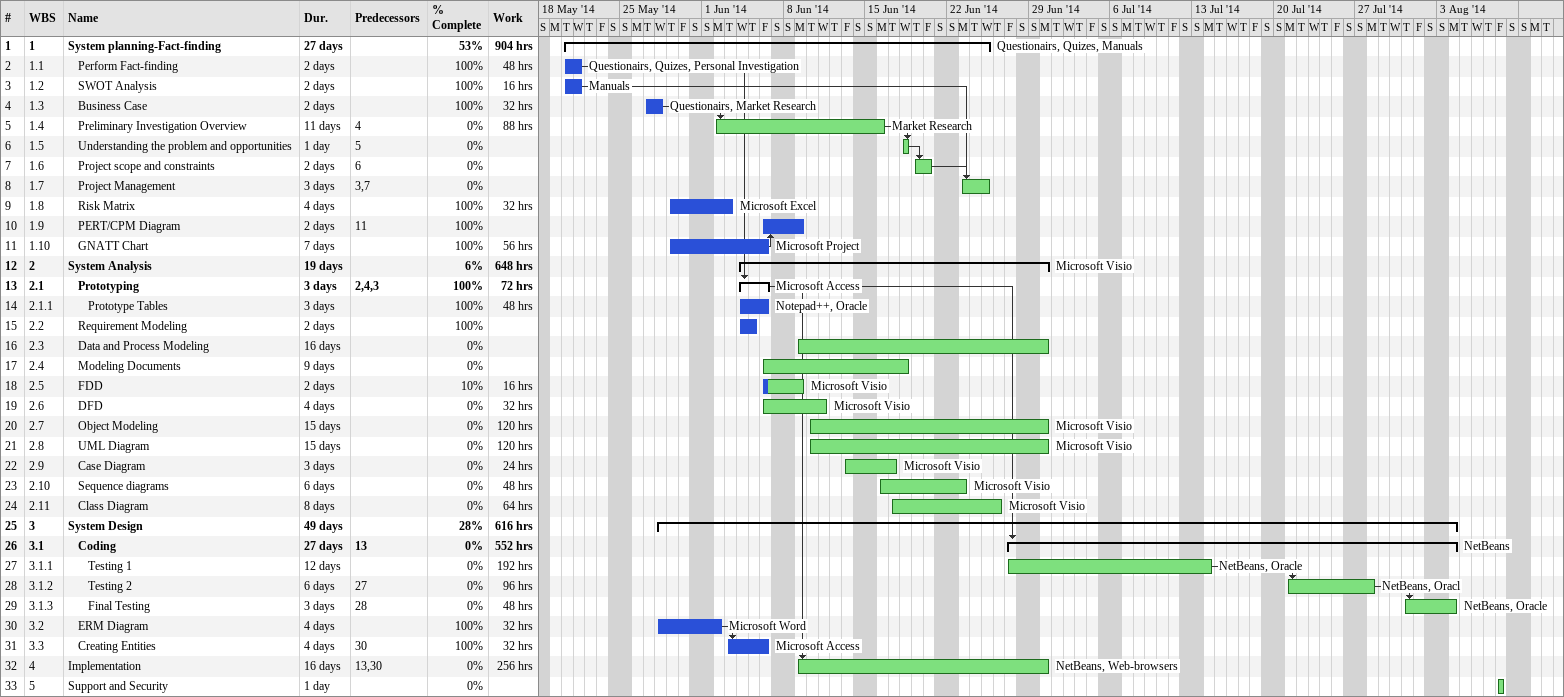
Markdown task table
| ID | WBS | Task | Duration | Start | Finish | Predecessors | Resources | % complete | Work (h) |
|---|---|---|---|---|---|---|---|---|---|
| 1 | 1 | **System planning-Fact-finding** | 27d | 2014-05-20 | 2014-06-25 |  | Questionairs, Quizes, Manuals | 53 | 904 |
| 2 | 1.1 | Perform Fact-finding | 2d | 2014-05-20 | 2014-05-21 |  | Questionairs, Quizes, Personal Investigation | 100 | 48 |
| 3 | 1.2 | SWOT Analysis | 2d | 2014-05-20 | 2014-05-21 |  | Manuals | 100 | 16 |
| 4 | 1.3 | Business Case | 2d | 2014-05-27 | 2014-05-28 |  | Questionairs, Market Research | 100 | 32 |
| 5 | 1.4 | Preliminary Investigation Overview | 11d | 2014-06-02 | 2014-06-16 | 4 | Market Research | 0 | 88 |
| 6 | 1.5 | Understanding the problem and opportunities | 1d | 2014-06-18 | 2014-06-18 | 5 |  | 0 |  |
| 7 | 1.6 | Project scope and constraints | 2d | 2014-06-19 | 2014-06-20 | 6 |  | 0 |  |
| 8 | 1.7 | Project Management | 3d | 2014-06-23 | 2014-06-25 | 3, 7 |  | 0 |  |
| 9 | 1.8 | Risk Matrix | 4d | 2014-05-29 | 2014-06-03 |  | Microsoft Excel | 100 | 32 |
| 10 | 1.9 | PERT/CPM Diagram | 2d | 2014-06-06 | 2014-06-09 | 11 |  | 100 |  |
| 11 | 1.10 | GNATT Chart | 7d | 2014-05-29 | 2014-06-06 |  | Microsoft Project | 100 | 56 |
| 12 | 2 | **System Analysis** | 19d | 2014-06-04 | 2014-06-30 |  | Microsoft Visio | 6 | 648 |
| 13 | 2.1 | **Prototyping** | 3d | 2014-06-04 | 2014-06-06 | 2, 4, 3 | Microsoft Access | 100 | 72 |
| 14 | 2.1.1 | Prototype Tables | 3d | 2014-06-04 | 2014-06-06 |  | Notepad++, Oracle | 100 | 48 |
| 15 | 2.2 | Requirement Modeling | 2d | 2014-06-04 | 2014-06-05 |  |  | 100 |  |
| 16 | 2.3 | Data and Process Modeling | 16d | 2014-06-09 | 2014-06-30 |  |  | 0 |  |
| 17 | 2.4 | Modeling Documents | 9d | 2014-06-06 | 2014-06-18 |  |  | 0 |  |
| 18 | 2.5 | FDD | 2d | 2014-06-06 | 2014-06-09 |  | Microsoft Visio | 10 | 16 |
| 19 | 2.6 | DFD | 4d | 2014-06-06 | 2014-06-11 |  | Microsoft Visio | 0 | 32 |
| 20 | 2.7 | Object Modeling | 15d | 2014-06-10 | 2014-06-30 |  | Microsoft Visio | 0 | 120 |
| 21 | 2.8 | UML Diagram | 15d | 2014-06-10 | 2014-06-30 |  | Microsoft Visio | 0 | 120 |
| 22 | 2.9 | Case Diagram | 3d | 2014-06-13 | 2014-06-17 |  | Microsoft Visio | 0 | 24 |
| 23 | 2.10 | Sequence diagrams | 6d | 2014-06-16 | 2014-06-23 |  | Microsoft Visio | 0 | 48 |
| 24 | 2.11 | Class Diagram | 8d | 2014-06-17 | 2014-06-26 |  | Microsoft Visio | 0 | 64 |
| 25 | 3 | **System Design** | 49d | 2014-05-28 | 2014-08-04 |  |  | 28 | 616 |
| 26 | 3.1 | **Coding** | 27d | 2014-06-27 | 2014-08-04 | 13 | NetBeans | 0 | 552 |
| 27 | 3.1.1 | Testing 1 | 12d | 2014-06-27 | 2014-07-14 |  | NetBeans, Oracle | 0 | 192 |
| 28 | 3.1.2 | Testing 2 | 6d | 2014-07-21 | 2014-07-28 | 27 | NetBeans, Oracl | 0 | 96 |
| 29 | 3.1.3 | Final Testing | 3d | 2014-07-31 | 2014-08-04 | 28 | NetBeans, Oracle | 0 | 48 |
| 30 | 3.2 | ERM Diagram | 4d | 2014-05-28 | 2014-06-02 |  | Microsoft Word | 100 | 32 |
| 31 | 3.3 | Creating Entities | 4d | 2014-06-03 | 2014-06-06 | 30 | Microsoft Access | 100 | 32 |
| 32 | 4 | Implementation | 16d | 2014-06-09 | 2014-06-30 | 13, 30 | NetBeans, Web-browsers | 0 | 256 |
| 33 | 5 | Support and Security | 1d | 2014-08-08 | 2014-08-08 |  |  | 0 |  |
